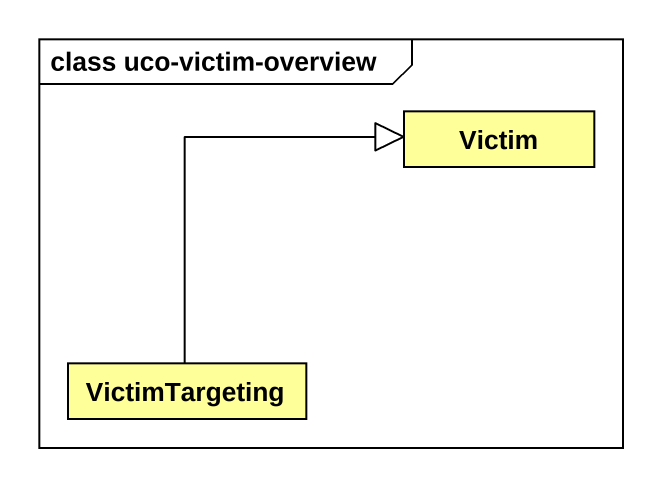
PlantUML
@startuml
mainframe class uco-victim-overview
hide circle
hide empty members
class Victim #FFFF99
class VictimTargeting #FFFF99
VictimTargeting -up-|> Victim
@enduml
